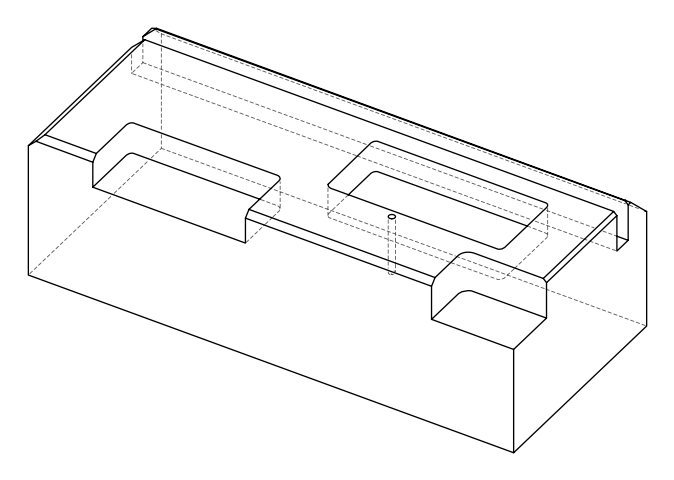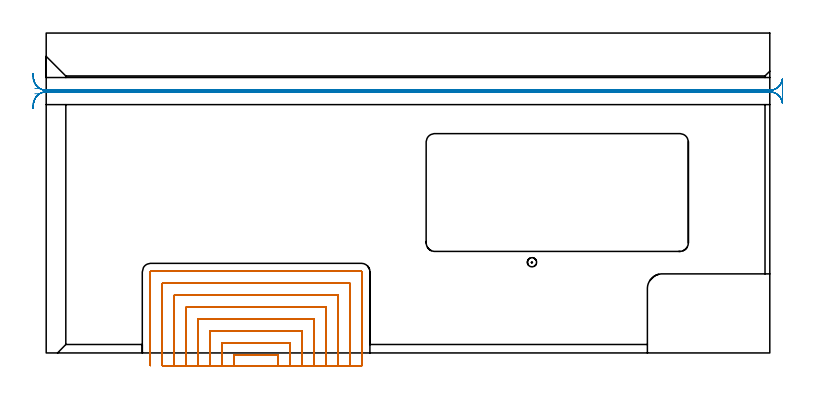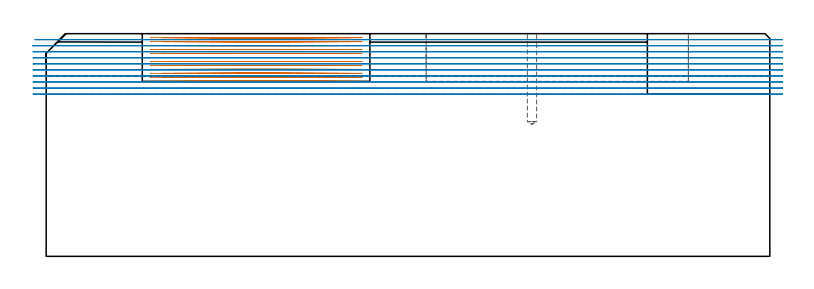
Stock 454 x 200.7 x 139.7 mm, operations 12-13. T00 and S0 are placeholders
(PLAN: 13 operations, 5 tool changes, 174.9 min)
(1 SPOT_DRILL | STEP1POCKET | NXT0321_9005460120000 | 0.03 min | 0 mm3)
(2 DRILL_BLIND_HOLE_INTO_CENTER | STEP1POCKET | UGT0301_453 | 0.24 min | 1447 mm3)
(3 AREA_MILL | FG_CHAMFER_SURFACE | UGT0205_001 | 1.01 min | 846 mm3)
(4 AREA_MILL_1 | FG_CHAMFER_SURFACE_1 | UGT0205_001 | 6.4 min | 12188 mm3)
(5 AREA_MILL_2 | FG_CHAMFER_SURFACE_2 | UGT0205_001 | 1.84 min | 500 mm3)
(6 AREA_MILL_3 | FG_CHAMFER_SURFACE_3 | UGT0205_001 | 36.43 min | 164257 mm3)
(7 AREA_MILL_4 | FG_CHAMFER_SURFACE_4 | UGT0205_001 | 2.98 min | 2537 mm3)
(8 AREA_MILL_5 | FG_CHAMFER_SURFACE_5 | UGT0205_001 | 0.5 min | 843 mm3)
(9 AREA_MILL_6 | FG_CHAMFER_SURFACE_6 | UGT0205_001 | 0.18 min | 14 mm3)
(10 MILL_CORNER_NOTCH_RECTANGULAR | CORNER_NOTCH_RECTANGULAR | NXT0201_012 | Follow Part, ap 4, ae 75% | 9.56 min | 143616 mm3)
(11 MILL_RECTANGULAR_POCKET | POCKET_RECTANGULAR_STRAIGHT | NXT0201_013 | Follow Part, ap 2.5, ae 75% | 39.81 min | 362756 mm3)
(12 MILL_SLOT | SLOT_PARTIAL_RECTANGULAR | NXT0201_013 | Follow Part, ap 2.5, ae 75% | 56.29 min | 239564 mm3)
(13 MILL_RECTANGULAR_SLOT | SLOT_RECTANGULAR | NXT0201_012 | Follow Part, ap 4, ae 75% | 19.65 min | 291531 mm3)
(TOOL NXT0321_9005460120000 | NC Spot Drill, 142deg, 12mm, Carbide, Uncoated | D12 PA142 FL30 Z2)
(TOOL UGT0301_453 | Carbide Drill 5.8 mm | D5.8 PA118 FL57 Z2)
(TOOL UGT0205_001 | Chamfer Mill 20 x 3 x 45 deg. | D20 FL50 Z2)
(TOOL NXT0201_012 | ENDMILL 16mm [2P460-1600-NA 1630] | D16 FL38 Z6)
(TOOL NXT0201_013 | ENDMILL 10mm | D10 FL30 Z4)
(OP 12 MILL_SLOT)
G17 G21 G94 G90
T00 M6
G54
G17 G0 G90 X145.6 Y-8. S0 M3
G43 Z149.7 H0
Z137.208
G94 G1 Y-5. F250.
Y-1.3 F500.
X117.8
Y-5.
Y-8. F250.
X153.1
Y-5.
Y6.2 F500.
X110.3
Y-5.
Y-8. F250.
X160.6
Y-5.
Y13.7 F500.
X102.8
Y-5.
Y-8. F250.
X168.1
Y-5.
Y21.2 F500.
X95.3
Y-5.
Y-8. F250.
X175.6
Y-5.
Y28.7 F500.
X87.8
Y-5.
Y-8. F250.
X183.1
Y-5.
Y36.2 F500.
X80.3
Y-5.
Y-8. F250.
X190.6
Y-5.
Y43.7 F500.
X72.8
Y-5.
Y-8. F250.
X198.1
Y-5.
Y50.9 F500.
G3 X197.8 Y51.2 R0.3
G1 X65.6
G3 X65.3 Y50.9 R0.3
G1 Y-5.
Y-8. F250.
G0 X145.6 Z134.717
G1 Y-5.
Y-1.3 F500.
X117.8
Y-5.
Y-8. F250.
X153.1
Y-5.
Y6.2 F500.
X110.3
Y-5.
Y-8. F250.
X160.6
Y-5.
Y13.7 F500.
X102.8
Y-5.
Y-8. F250.
X168.1
Y-5.
Y21.2 F500.
X95.3
Y-5.
Y-8. F250.
X175.6
Y-5.
Y28.7 F500.
X87.8
Y-5.
Y-8. F250.
X183.1
Y-5.
Y36.2 F500.
X80.3
Y-5.
Y-8. F250.
X190.6
Y-5.
Y43.7 F500.
X72.8
Y-5.
Y-8. F250.
X198.1
Y-5.
Y50.9 F500.
G3 X197.8 Y51.2 R0.3
G1 X65.6
G3 X65.3 Y50.9 R0.3
G1 Y-5.
Y-8. F250.
G0 X145.6 Z132.225
G1 Y-5.
Y-1.3 F500.
X117.8
Y-5.
Y-8. F250.
X153.1
Y-5.
Y6.2 F500.
X110.3
Y-5.
Y-8. F250.
X160.6
Y-5.
Y13.7 F500.
X102.8
Y-5.
Y-8. F250.
X168.1
Y-5.
Y21.2 F500.
X95.3
Y-5.
Y-8. F250.
X175.6
Y-5.
Y28.7 F500.
X87.8
Y-5.
Y-8. F250.
X183.1
Y-5.
Y36.2 F500.
X80.3
Y-5.
Y-8. F250.
X190.6
Y-5.
Y43.7 F500.
X72.8
Y-5.
Y-8. F250.
X198.1
Y-5.
Y50.9 F500.
G3 X197.8 Y51.2 R0.3
G1 X65.6
G3 X65.3 Y50.9 R0.3
G1 Y-5.
Y-8. F250.
G0 X145.6 Z129.733
G1 Y-5.
Y-1.3 F500.
X117.8
Y-5.
Y-8. F250.
X153.1
Y-5.
Y6.2 F500.
X110.3
Y-5.
Y-8. F250.
X160.6
Y-5.
Y13.7 F500.
X102.8
Y-5.
Y-8. F250.
X168.1
Y-5.
Y21.2 F500.
X95.3
Y-5.
Y-8. F250.
X175.6
Y-5.
Y28.7 F500.
X87.8
Y-5.
Y-8. F250.
X183.1
Y-5.
Y36.2 F500.
X80.3
Y-5.
Y-8. F250.
X190.6
Y-5.
Y43.7 F500.
X72.8
Y-5.
Y-8. F250.
X198.1
Y-5.
Y50.9 F500.
G3 X197.8 Y51.2 R0.3
G1 X65.6
G3 X65.3 Y50.9 R0.3
G1 Y-5.
Y-8. F250.
G0 X145.6 Z127.242
G1 Y-5.
Y-1.3 F500.
X117.8
Y-5.
Y-8. F250.
X153.1
Y-5.
Y6.2 F500.
X110.3
Y-5.
Y-8. F250.
X160.6
Y-5.
Y13.7 F500.
X102.8
Y-5.
Y-8. F250.
X168.1
Y-5.
Y21.2 F500.
X95.3
Y-5.
Y-8. F250.
X175.6
Y-5.
Y28.7 F500.
X87.8
Y-5.
Y-8. F250.
X183.1
Y-5.
Y36.2 F500.
X80.3
Y-5.
Y-8. F250.
X190.6
Y-5.
Y43.7 F500.
X72.8
Y-5.
Y-8. F250.
X198.1
Y-5.
Y50.9 F500.
G3 X197.8 Y51.2 R0.3
G1 X65.6
G3 X65.3 Y50.9 R0.3
G1 Y-5.
Y-8. F250.
G0 X145.6 Z124.75
G1 Y-5.
Y-1.3 F500.
X117.8
Y-5.
Y-8. F250.
X153.1
Y-5.
Y6.2 F500.
X110.3
Y-5.
Y-8. F250.
X160.6
Y-5.
Y13.7 F500.
X102.8
Y-5.
Y-8. F250.
X168.1
Y-5.
Y21.2 F500.
X95.3
Y-5.
Y-8. F250.
X175.6
Y-5.
Y28.7 F500.
X87.8
Y-5.
Y-8. F250.
X183.1
Y-5.
Y36.2 F500.
X80.3
Y-5.
Y-8. F250.
X190.6
Y-5.
Y43.7 F500.
X72.8
Y-5.
Y-8. F250.
X198.1
Y-5.
Y50.9 F500.
G3 X197.8 Y51.2 R0.3
G1 X65.6
G3 X65.3 Y50.9 R0.3
G1 Y-5.
Y-8. F250.
G0 X145.6 Z122.258
G1 Y-5.
Y-1.3 F500.
X117.8
Y-5.
Y-8. F250.
X153.1
Y-5.
Y6.2 F500.
X110.3
Y-5.
Y-8. F250.
X160.6
Y-5.
Y13.7 F500.
X102.8
Y-5.
Y-8. F250.
X168.1
Y-5.
Y21.2 F500.
X95.3
Y-5.
Y-8. F250.
X175.6
Y-5.
Y28.7 F500.
X87.8
Y-5.
Y-8. F250.
X183.1
Y-5.
Y36.2 F500.
X80.3
Y-5.
Y-8. F250.
X190.6
Y-5.
Y43.7 F500.
X72.8
Y-5.
Y-8. F250.
X198.1
Y-5.
Y50.9 F500.
G3 X197.8 Y51.2 R0.3
G1 X65.6
G3 X65.3 Y50.9 R0.3
G1 Y-5.
Y-8. F250.
G0 X145.6 Z119.767
G1 Y-5.
Y-1.3 F500.
X117.8
Y-5.
Y-8. F250.
X153.1
Y-5.
Y6.2 F500.
X110.3
Y-5.
Y-8. F250.
X160.6
Y-5.
Y13.7 F500.
X102.8
Y-5.
Y-8. F250.
X168.1
Y-5.
Y21.2 F500.
X95.3
Y-5.
Y-8. F250.
X175.6
Y-5.
Y28.7 F500.
X87.8
Y-5.
Y-8. F250.
X183.1
Y-5.
Y36.2 F500.
X80.3
Y-5.
Y-8. F250.
X190.6
Y-5.
Y43.7 F500.
X72.8
Y-5.
Y-8. F250.
X198.1
Y-5.
Y50.9 F500.
G3 X197.8 Y51.2 R0.3
G1 X65.6
G3 X65.3 Y50.9 R0.3
G1 Y-5.
Y-8. F250.
G0 X145.6 Z117.275
G1 Y-5.
Y-1.3 F500.
X117.8
Y-5.
Y-8. F250.
X153.1
Y-5.
Y6.2 F500.
X110.3
Y-5.
Y-8. F250.
X160.6
Y-5.
Y13.7 F500.
X102.8
Y-5.
Y-8. F250.
X168.1
Y-5.
Y21.2 F500.
X95.3
Y-5.
Y-8. F250.
X175.6
Y-5.
Y28.7 F500.
X87.8
Y-5.
Y-8. F250.
X183.1
Y-5.
Y36.2 F500.
X80.3
Y-5.
Y-8. F250.
X190.6
Y-5.
Y43.7 F500.
X72.8
Y-5.
Y-8. F250.
X198.1
Y-5.
Y50.9 F500.
G3 X197.8 Y51.2 R0.3
G1 X65.6
G3 X65.3 Y50.9 R0.3
G1 Y-5.
Y-8. F250.
G0 X145.6 Z114.783
G1 Y-5.
Y-1.3 F500.
X117.8
Y-5.
Y-8. F250.
X153.1
Y-5.
Y6.2 F500.
X110.3
Y-5.
Y-8. F250.
X160.6
Y-5.
Y13.7 F500.
X102.8
Y-5.
Y-8. F250.
X168.1
Y-5.
Y21.2 F500.
X95.3
Y-5.
Y-8. F250.
X175.6
Y-5.
Y28.7 F500.
X87.8
Y-5.
Y-8. F250.
X183.1
Y-5.
Y36.2 F500.
X80.3
Y-5.
Y-8. F250.
X190.6
Y-5.
Y43.7 F500.
X72.8
Y-5.
Y-8. F250.
X198.1
Y-5.
Y50.9 F500.
G3 X197.8 Y51.2 R0.3
G1 X65.6
G3 X65.3 Y50.9 R0.3
G1 Y-5.
Y-8. F250.
G0 X145.6 Z112.292
G1 Y-5.
Y-1.3 F500.
X117.8
Y-5.
Y-8. F250.
X153.1
Y-5.
Y6.2 F500.
X110.3
Y-5.
Y-8. F250.
X160.6
Y-5.
Y13.7 F500.
X102.8
Y-5.
Y-8. F250.
X168.1
Y-5.
Y21.2 F500.
X95.3
Y-5.
Y-8. F250.
X175.6
Y-5.
Y28.7 F500.
X87.8
Y-5.
Y-8. F250.
X183.1
Y-5.
Y36.2 F500.
X80.3
Y-5.
Y-8. F250.
X190.6
Y-5.
Y43.7 F500.
X72.8
Y-5.
Y-8. F250.
X198.1
Y-5.
Y50.9 F500.
G3 X197.8 Y51.2 R0.3
G1 X65.6
G3 X65.3 Y50.9 R0.3
G1 Y-5.
Y-8. F250.
G0 X145.6 Z109.8
G1 Y-5.
Y-1.3 F500.
X117.8
Y-5.
Y-8. F250.
X153.1
Y-5.
Y6.2 F500.
X110.3
Y-5.
Y-8. F250.
X160.6
Y-5.
Y13.7 F500.
X102.8
Y-5.
Y-8. F250.
X168.1
Y-5.
Y21.2 F500.
X95.3
Y-5.
Y-8. F250.
X175.6
Y-5.
Y28.7 F500.
X87.8
Y-5.
Y-8. F250.
X183.1
Y-5.
Y36.2 F500.
X80.3
Y-5.
Y-8. F250.
X190.6
Y-5.
Y43.7 F500.
X72.8
Y-5.
Y-8. F250.
X198.1
Y-5.
Y50.9 F500.
G3 X197.8 Y51.2 R0.3
G1 X65.6
G3 X65.3 Y50.9 R0.3
G1 Y-5.
Y-8. F250.
G0 Z149.7
M5
M2
(OP 13 MILL_RECTANGULAR_SLOT)
G17 G21 G94 G90
T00 M6
G54
G17 G0 G90 X-7.136 Y162.648 S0 M3
G43 Z149.7 H1
Z135.91
G94 G1 X-4.136 F250.
G2 X0. Y163.8 R8. F500.
G1 X454.
G2 X461.97 Y156.492 R8.
G1 X462.
Y172.108
X461.97
G2 X454. Y164.8 R8.
G1 X0.
G2 X-4.136 Y165.952 R8.
G1 X-7.136 F250.
G0 Z149.7
X-8.539 Y156.104
Z132.12
G1 X-7.386 Y158.874
G2 X0. Y163.8 R8. F500.
G1 X454.
G2 X461.97 Y156.492 R8.
G1 X462.
Y172.108
X461.97
G2 X454. Y164.8 R8.
G1 X0.
G2 X-7.385 Y169.725 R8.
G1 X-8.539 Y172.495 F250.
G0 X-8.331 Y153.904 Z128.33
G1 X-7.927 Y156.877
G2 X0. Y163.8 R8. F500.
G1 X454.
G2 X461.97 Y156.492 R8.
G1 X462.
Y172.108
X461.97
G2 X454. Y164.8 R8.
G1 X0.
G2 X-7.923 Y171.691 R8.
G1 X-8.339 Y174.662 F250.
G0 X-8.23 Y153.503 Z124.54
G1 X-7.97 Y156.492
G2 X0. Y163.8 R8. F500.
G1 X454.
G2 X461.97 Y156.492 R8.
G1 X462.
Y172.108
X461.97
G2 X454. Y164.8 R8.
G1 X0.
G2 X-7.97 Y172.108 R8.
G1 X-8.23 Y175.097 F250.
G0 Y153.503 Z120.75
G1 X-7.97 Y156.492
G2 X0. Y163.8 R8. F500.
G1 X454.
G2 X461.97 Y156.492 R8.
G1 X462.
Y172.108
X461.97
G2 X454. Y164.8 R8.
G1 X0.
G2 X-7.97 Y172.108 R8.
G1 X-8.23 Y175.097 F250.
G0 Y153.503 Z116.96
G1 X-7.97 Y156.492
G2 X0. Y163.8 R8. F500.
G1 X454.
G2 X461.97 Y156.492 R8.
G1 X462.
Y172.108
X461.97
G2 X454. Y164.8 R8.
G1 X0.
G2 X-7.97 Y172.108 R8.
G1 X-8.23 Y175.097 F250.
G0 Y153.503 Z113.17
G1 X-7.97 Y156.492
G2 X0. Y163.8 R8. F500.
G1 X454.
G2 X461.97 Y156.492 R8.
G1 X462.
Y172.108
X461.97
G2 X454. Y164.8 R8.
G1 X0.
G2 X-7.97 Y172.108 R8.
G1 X-8.23 Y175.097 F250.
G0 Y153.503 Z109.38
G1 X-7.97 Y156.492
G2 X0. Y163.8 R8. F500.
G1 X454.
G2 X461.97 Y156.492 R8.
G1 X462.
Y172.108
X461.97
G2 X454. Y164.8 R8.
G1 X0.
G2 X-7.97 Y172.108 R8.
G1 X-8.23 Y175.097 F250.
G0 Y153.503 Z105.59
G1 X-7.97 Y156.492
G2 X0. Y163.8 R8. F500.
G1 X454.
G2 X461.97 Y156.492 R8.
G1 X462.
Y172.108
X461.97
G2 X454. Y164.8 R8.
G1 X0.
G2 X-7.97 Y172.108 R8.
G1 X-8.23 Y175.097 F250.
G0 Y153.503 Z101.8
G1 X-7.97 Y156.492
G2 X0. Y163.8 R8. F500.
G1 X454.
G2 X461.97 Y156.492 R8.
G1 X462.
Y172.108
X461.97
G2 X454. Y164.8 R8.
G1 X0.
G2 X-7.97 Y172.108 R8.
G1 X-8.23 Y175.097 F250.
G0 Z149.7
M5
M2
